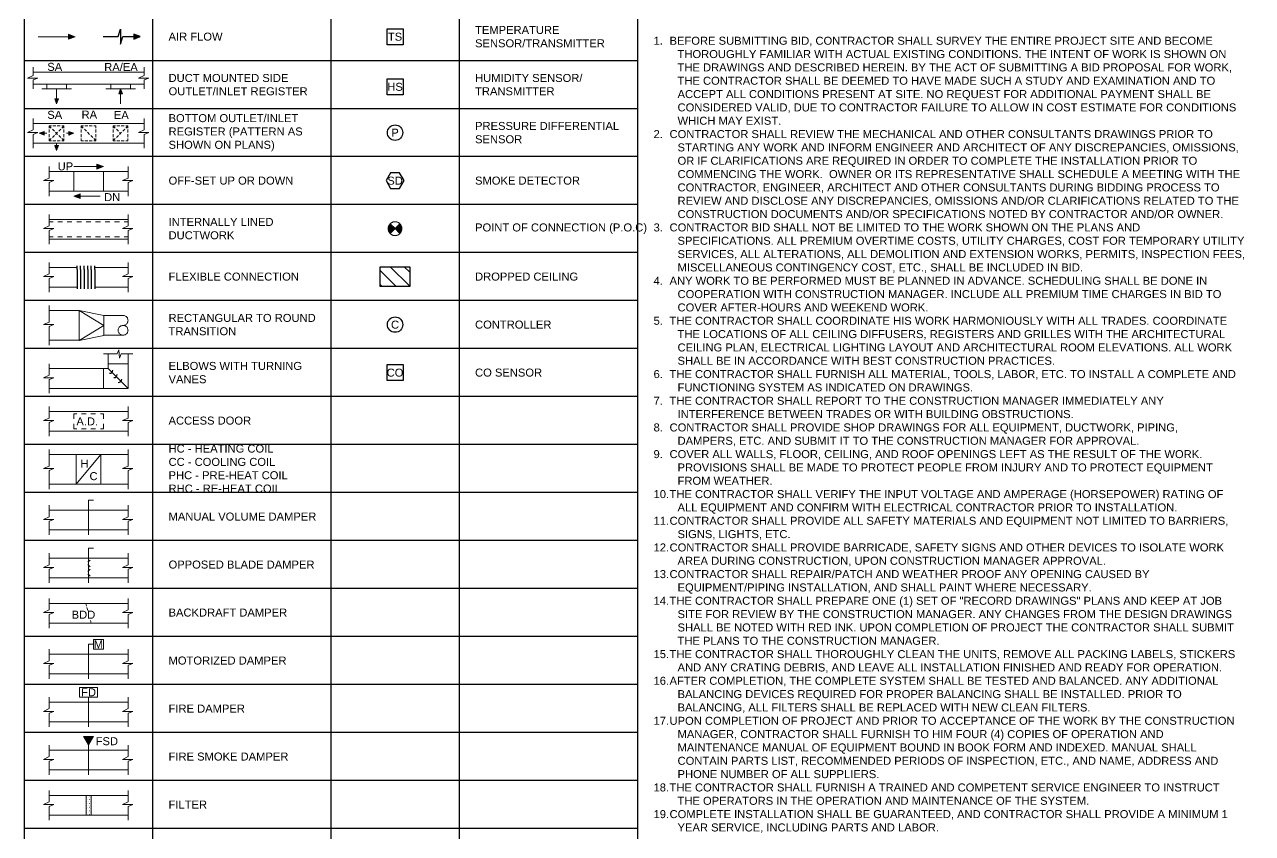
# Model space of a CAD drawing. Header units: inches. Extents: x -22 to 499, y -145 to 29.
# Drawn here: x 0 to 19.19, y 9.67 to 22.31 of the extents above; entities that cross this region are included whole.
import ezdxf
from ezdxf.enums import TextEntityAlignment as Align

# ---------------------------------------------------------------- set-up
doc = ezdxf.new("R2010")
doc.units = ezdxf.units.IN
doc.header["$LTSCALE"] = 48
doc.header["$MEASUREMENT"] = 0
for name, color, linetype in [('A-COORD-CMPL', 8, 'Continuous'), ('G-TEXT', 2, 'Continuous'), ('GEC_BORDER', 2, 'Continuous'), ('GEC_LEGEND', 2, 'Continuous'), ('M-CTRL', 7, 'Continuous'), ('M-DIF-SA', 171, 'Continuous')]:
    doc.layers.add(name, color=color, linetype=linetype)
doc.layers.add('M-DUCT-EA', color=30, linetype='Continuous', lineweight=30)
doc.layers.add('Notes', color=190, linetype='Continuous', plot=False)
doc.styles.add('ARC-TEXT', font='arial.ttf', dxfattribs={"width": 0.86, "height": 4.5})
doc.styles.add('Arial', font='arial.ttf')

msp = doc.modelspace()

# ---------------------------------------------------------------- hatches: boundary and pattern name
at = {"layer": 'GEC_LEGEND', "linetype": 'Continuous', "lineweight": 0}
for points in [[(5.713, 19.201), (5.7, 19.185), (5.789, 19.125)], [(5.878, 19.185), (5.789, 19.125), (5.865, 19.201)], [(5.683, 19.147), (5.681, 19.125), (5.789, 19.125)], [(5.681, 19.125), (5.789, 19.125), (5.683, 19.104)], [(5.789, 19.125), (5.689, 19.166), (5.683, 19.147)], [(5.789, 19.125), (5.683, 19.104), (5.689, 19.084)], [(5.7, 19.185), (5.789, 19.125), (5.689, 19.166)], [(5.689, 19.084), (5.7, 19.065), (5.789, 19.125)], [(5.7, 19.065), (5.789, 19.125), (5.713, 19.049)], [(5.889, 19.166), (5.878, 19.185), (5.789, 19.125)], [(5.789, 19.125), (5.895, 19.147), (5.889, 19.166)], [(5.897, 19.125), (5.789, 19.125), (5.895, 19.147)], [(5.865, 19.049), (5.878, 19.065), (5.789, 19.125)], [(5.878, 19.065), (5.789, 19.125), (5.889, 19.084)], [(5.789, 19.125), (5.889, 19.084), (5.895, 19.104)], [(5.895, 19.104), (5.897, 19.125), (5.789, 19.125)], [(1.079, 11.191), (0.92, 11.191), (1, 11.053)]]:
    msp.add_hatch(color=256, dxfattribs=at).paths.add_polyline_path(points, flags=0)

# ---------------------------------------------------------------- linework, layer by layer
at = {"layer": 'A-COORD-CMPL'}
for p, q in [((5.804, 18.223), (5.558, 18.469)), ((6.02, 18.224), (5.715, 18.529)), ((6.02, 18.443), (5.933, 18.529)), ((5.587, 18.223), (5.558, 18.251))]:
    msp.add_line(p, q, dxfattribs=at)
msp.add_lwpolyline([(6.02, 18.223), (5.558, 18.223), (5.558, 18.529), (6.02, 18.529)], close=True, dxfattribs=at)
at = {"layer": 'GEC_BORDER', "color": 11}
msp.add_line((9.578, 29), (9.578, 0), dxfattribs=at)
at = {"layer": 'GEC_BORDER', "color": 12}
for p, q in [((2, 28.5), (2, 7.5)), ((6.789, 28.5), (6.789, 7.5)), ((9.578, 21.75), (0, 21.75)), ((9.578, 21), (0, 21)), ((9.578, 20.25), (0, 20.25)), ((9.578, 19.5), (0, 19.5)), ((9.578, 18.75), (0, 18.75)), ((9.578, 18), (0, 18)), ((9.578, 17.25), (0, 17.25)), ((9.578, 16.5), (0, 16.5)), ((9.578, 15.75), (0, 15.75)), ((9.578, 15), (0, 15)), ((9.578, 14.25), (0, 14.25)), ((9.578, 13.5), (0, 13.5)), ((9.578, 12.75), (0, 12.75)), ((9.578, 12), (0, 12)), ((9.578, 11.25), (0, 11.25)), ((9.578, 10.5), (0, 10.5)), ((9.578, 9.75), (0, 9.75))]:
    msp.add_line(p, q, dxfattribs=at)
at = {"layer": 'GEC_BORDER', "color": 6}
msp.add_line((4.789, 7.5), (4.789, 28.5), dxfattribs=at)
at = {"layer": 'GEC_LEGEND', "linetype": 'Continuous', "lineweight": 0}
for p, q in [((0.133, 21.568), (1.867, 21.568)), ((0.133, 21.385), (1.867, 21.385)), ((0.269, 21.308), (0.731, 21.308)), ((0.346, 21.385), (0.346, 21.308)), ((0.5, 21.308), (0.5, 21.077)), ((0.654, 21.385), (0.654, 21.308)), ((1.269, 21.308), (1.731, 21.308)), ((1.346, 21.385), (1.346, 21.308)), ((1.5, 21.077), (1.5, 21.308)), ((1.654, 21.385), (1.654, 21.308)), ((0.133, 20.769), (1.867, 20.769)), ((0.384, 20.73), (0.419, 20.73)), ((0.441, 20.73), (0.488, 20.73)), ((0.511, 20.73), (0.558, 20.73)), ((0.58, 20.73), (0.615, 20.73)), ((0.615, 20.73), (0.581, 20.696)), ((0.615, 20.696), (0.615, 20.73)), ((0.884, 20.73), (0.918, 20.696)), ((0.884, 20.696), (0.884, 20.73)), ((0.884, 20.73), (0.919, 20.73)), ((0.941, 20.73), (0.988, 20.73)), ((1.011, 20.73), (1.058, 20.73)), ((1.08, 20.73), (1.115, 20.73)), ((1.115, 20.696), (1.115, 20.73)), ((1.384, 20.696), (1.384, 20.73)), ((1.384, 20.73), (1.419, 20.73)), ((1.418, 20.696), (1.384, 20.73)), ((1.441, 20.73), (1.488, 20.73)), ((1.511, 20.73), (1.558, 20.73)), ((1.58, 20.73), (1.615, 20.73)), ((1.615, 20.731), (1.581, 20.697)), ((1.615, 20.696), (1.615, 20.73)), ((0.23, 20.615), (0.346, 20.615)), ((0.384, 20.626), (0.384, 20.672)), ((0.384, 20.557), (0.384, 20.603)), ((0.384, 20.499), (0.384, 20.534)), ((0.418, 20.532), (0.384, 20.499)), ((0.434, 20.681), (0.467, 20.648)), ((0.467, 20.582), (0.434, 20.549)), ((0.484, 20.631), (0.516, 20.598)), ((0.516, 20.631), (0.484, 20.598)), ((0.565, 20.681), (0.533, 20.648)), ((0.533, 20.582), (0.565, 20.549)), ((0.581, 20.532), (0.615, 20.499)), ((0.615, 20.626), (0.615, 20.672)), ((0.615, 20.557), (0.615, 20.603)), ((0.77, 20.615), (0.654, 20.615)), ((0.884, 20.626), (0.884, 20.672)), ((0.884, 20.557), (0.884, 20.603)), ((0.884, 20.499), (0.884, 20.534)), ((0.934, 20.679), (0.967, 20.648)), ((0.984, 20.631), (1.016, 20.598)), ((1.033, 20.582), (1.065, 20.549)), ((1.081, 20.532), (1.115, 20.499)), ((1.115, 20.626), (1.115, 20.672)), ((1.115, 20.557), (1.115, 20.603)), ((1.115, 20.499), (1.115, 20.534)), ((1.384, 20.626), (1.384, 20.672)), ((1.384, 20.557), (1.384, 20.603)), ((1.418, 20.534), (1.384, 20.5)), ((1.384, 20.499), (1.384, 20.534)), ((1.466, 20.647), (1.434, 20.679)), ((1.467, 20.582), (1.434, 20.55)), ((1.499, 20.614), (1.483, 20.63)), ((1.516, 20.631), (1.484, 20.598)), ((1.565, 20.681), (1.533, 20.648)), ((1.615, 20.626), (1.615, 20.672)), ((1.615, 20.557), (1.615, 20.603)), ((1.615, 20.499), (1.615, 20.534)), ((0.133, 20.461), (1.867, 20.461)), ((0.384, 20.499), (0.419, 20.499)), ((0.441, 20.499), (0.488, 20.499)), ((0.5, 20.345), (0.5, 20.461)), ((0.511, 20.499), (0.558, 20.499)), ((0.884, 20.499), (0.919, 20.499)), ((0.941, 20.499), (0.988, 20.499)), ((1.011, 20.499), (1.058, 20.499)), ((1.08, 20.499), (1.115, 20.499)), ((1.384, 20.499), (1.419, 20.499)), ((1.441, 20.499), (1.488, 20.499)), ((1.511, 20.499), (1.558, 20.499)), ((1.58, 20.499), (1.615, 20.499)), ((0.383, 20.018), (1.617, 20.018)), ((0.769, 20.095), (1.231, 20.095)), ((0.769, 19.709), (0.769, 20.018)), ((1.231, 19.709), (1.231, 20.018)), ((0.383, 19.709), (1.617, 19.709)), ((0.769, 19.632), (1.181, 19.632)), ((0.383, 19.269), (1.617, 19.269)), ((0.383, 19.23), (0.445, 19.23)), ((0.519, 19.23), (0.593, 19.23)), ((0.667, 19.23), (0.741, 19.23)), ((0.815, 19.23), (0.889, 19.23)), ((0.963, 19.23), (1.037, 19.23)), ((1.111, 19.23), (1.185, 19.23)), ((1.259, 19.23), (1.333, 19.23)), ((1.407, 19.23), (1.481, 19.23)), ((1.555, 19.23), (1.617, 19.23)), ((5.725, 19.212), (5.713, 19.201)), ((5.865, 19.201), (5.853, 19.212)), ((0.383, 18.999), (0.445, 18.999)), ((0.519, 18.999), (0.593, 18.999)), ((0.667, 18.999), (0.741, 18.999)), ((0.815, 18.999), (0.889, 18.999)), ((0.963, 18.999), (1.037, 18.999)), ((1.111, 18.999), (1.185, 18.999)), ((1.259, 18.999), (1.333, 18.999)), ((1.407, 18.999), (1.481, 18.999)), ((1.555, 18.999), (1.617, 18.999)), ((5.713, 19.049), (5.725, 19.038)), ((5.853, 19.038), (5.865, 19.049)), ((0.383, 18.961), (1.617, 18.961)), ((0.383, 18.417), (0.383, 18.596)), ((0.383, 18.519), (0.821, 18.519)), ((1.098, 18.519), (1.617, 18.519)), ((1.617, 18.417), (1.617, 18.596)), ((0.383, 18.211), (0.821, 18.211)), ((1.098, 18.211), (1.617, 18.211)), ((0.383, 17.666), (0.383, 17.923)), ((0.383, 17.845), (0.852, 17.845)), ((0.852, 17.845), (0.852, 17.382)), ((1.237, 17.768), (1.54, 17.768)), ((1.237, 17.768), (1.237, 17.459)), ((1.554, 17.767), (1.54, 17.768)), ((1.237, 17.459), (1.538, 17.459)), ((1.525, 17.461), (1.54, 17.459)), ((1.538, 17.459), (1.552, 17.461)), ((1.54, 17.614), (1.554, 17.615)), ((0.383, 17.382), (0.852, 17.382)), ((1.231, 17.169), (1.445, 17.169)), ((1.308, 16.938), (1.308, 17.169)), ((1.508, 17.169), (1.694, 17.169)), ((0.383, 16.938), (1.308, 16.938)), ((1.231, 16.938), (1.231, 16.629)), ((1.308, 17.015), (1.617, 17.015)), ((1.308, 16.938), (1.617, 16.629)), ((0.383, 16.268), (1.617, 16.268)), ((0.769, 16.23), (0.815, 16.23)), ((0.769, 16.151), (0.769, 16.23)), ((0.889, 16.23), (0.963, 16.23)), ((1.037, 16.23), (1.111, 16.23)), ((1.185, 16.23), (1.231, 16.23)), ((1.231, 16.151), (1.231, 16.23)), ((0.383, 15.961), (1.617, 15.961)), ((0.769, 15.999), (0.769, 16.077)), ((0.769, 15.999), (0.815, 15.999)), ((0.889, 15.999), (0.963, 15.999)), ((1.037, 15.999), (1.111, 15.999)), ((0.383, 15.595), (1.617, 15.595)), ((1.617, 15.416), (1.617, 15.672)), ((0.383, 15.132), (1.617, 15.132)), ((1, 14.88), (1.077, 14.88)), ((1, 14.88), (1, 14.341)), ((0.383, 14.726), (1.617, 14.726)), ((0.383, 14.418), (1.617, 14.418)), ((1, 14.13), (1.077, 14.13)), ((1, 14.13), (1, 13.591)), ((0.383, 13.976), (1.617, 13.976)), ((0.988, 13.911), (1.024, 13.947)), ((0.988, 13.875), (1.024, 13.839)), ((0.383, 13.668), (1.617, 13.668)), ((0.988, 13.767), (1.024, 13.803)), ((0.988, 13.731), (1.024, 13.695)), ((0.383, 13.269), (1.617, 13.269)), ((0.97, 13.226), (0.959, 13.269)), ((0.988, 13.159), (0.975, 13.204)), ((0.383, 12.961), (1.617, 12.961)), ((1.041, 12.961), (1.03, 13.003)), ((0.383, 12.476), (1.617, 12.476)), ((1, 12.63), (1.077, 12.63)), ((1, 12.63), (1, 12.091)), ((0.383, 12.168), (1.617, 12.168)), ((0.383, 11.726), (1.617, 11.726)), ((1, 11.803), (1, 11.341)), ((0.383, 11.418), (1.617, 11.418)), ((0.383, 10.976), (1.617, 10.976)), ((1, 11.053), (1, 10.591)), ((0.383, 10.668), (1.617, 10.668)), ((0.383, 10.269), (1.617, 10.269)), ((0.974, 10.231), (0.975, 10.231)), ((0.974, 10.173), (0.975, 10.173)), ((0.988, 10.26), (0.989, 10.26)), ((0.988, 10.202), (0.989, 10.202)), ((1.003, 10.231), (1.004, 10.231)), ((1.003, 10.173), (1.004, 10.173)), ((1.017, 10.26), (1.018, 10.26)), ((1.017, 10.202), (1.018, 10.202)), ((1.031, 10.231), (1.032, 10.231)), ((1.031, 10.173), (1.032, 10.173)), ((0.974, 10.115), (0.975, 10.115)), ((0.974, 10.057), (0.975, 10.057)), ((0.974, 10), (0.975, 10)), ((0.988, 10.144), (0.989, 10.144)), ((0.988, 10.086), (0.989, 10.086)), ((0.988, 10.028), (0.989, 10.028)), ((1.003, 10.115), (1.004, 10.115)), ((1.003, 10.057), (1.004, 10.057)), ((1.003, 10), (1.004, 10)), ((1.017, 10.144), (1.018, 10.144)), ((1.017, 10.086), (1.018, 10.086)), ((1.017, 10.028), (1.018, 10.028)), ((1.031, 10.115), (1.032, 10.115)), ((1.031, 10.057), (1.032, 10.057)), ((1.031, 10), (1.032, 10)), ((0.383, 9.961), (1.617, 9.961)), ((0.988, 9.971), (0.989, 9.971)), ((1.017, 9.971), (1.018, 9.971))]:
    msp.add_line(p, q, dxfattribs=at)
at = {"layer": 'GEC_LEGEND', "color": 1}
for p, q in [((0.821, 18.489), (0.821, 18.544)), ((0.876, 18.489), (0.876, 18.544)), ((0.932, 18.489), (0.932, 18.544)), ((0.987, 18.489), (0.987, 18.544)), ((1.043, 18.489), (1.043, 18.544)), ((1.098, 18.489), (1.098, 18.544)), ((0.821, 18.239), (0.821, 18.183)), ((0.876, 18.239), (0.876, 18.183)), ((0.932, 18.239), (0.932, 18.183)), ((0.987, 18.239), (0.987, 18.183)), ((1.043, 18.239), (1.043, 18.183)), ((1.098, 18.239), (1.098, 18.183))]:
    msp.add_line(p, q, dxfattribs=at)
at = {"layer": 'GEC_LEGEND'}
for p, q in [((0.821, 18.489), (0.821, 18.239)), ((0.876, 18.489), (0.876, 18.239)), ((0.932, 18.489), (0.932, 18.239)), ((0.987, 18.489), (0.987, 18.239)), ((1.043, 18.489), (1.043, 18.239)), ((1.098, 18.489), (1.098, 18.239))]:
    msp.add_line(p, q, dxfattribs=at)
at = {"layer": 'GEC_LEGEND', "linetype": 'Continuous', "lineweight": 0}
for points in [[(0.133, 21.308), (0.133, 21.449), (0.207, 21.477), (0.047, 21.477), (0.133, 21.519), (0.133, 21.646)], [(1.867, 21.308), (1.867, 21.449), (1.941, 21.477), (1.78, 21.477), (1.867, 21.519), (1.867, 21.646)], [(1.527, 21.232), (1.473, 21.233), (1.5, 21.305), (1.527, 21.233), (1.475, 21.233), (1.5, 21.302), (1.525, 21.233), (1.476, 21.234), (1.5, 21.299), (1.524, 21.235), (1.478, 21.235), (1.499, 21.296), (1.522, 21.236), (1.48, 21.236), (1.499, 21.294), (1.52, 21.236), (1.481, 21.237), (1.499, 21.291), (1.519, 21.238), (1.484, 21.238), (1.499, 21.287), (1.516, 21.239), (1.486, 21.239), (1.499, 21.284), (1.514, 21.24), (1.488, 21.24), (1.5, 21.28), (1.512, 21.24), (1.49, 21.241), (1.5, 21.277), (1.511, 21.242), (1.491, 21.242), (1.499, 21.273), (1.509, 21.242), (1.494, 21.242), (1.499, 21.269), (1.507, 21.243), (1.494, 21.243), (1.499, 21.266), (1.505, 21.245), (1.496, 21.245), (1.499, 21.262), (1.503, 21.245), (1.497, 21.245), (1.499, 21.259), (1.502, 21.246), (1.499, 21.246), (1.499, 21.255), (1.5, 21.247)], [(0.527, 21.153), (0.473, 21.152), (0.5, 21.08), (0.527, 21.152), (0.475, 21.152), (0.5, 21.083), (0.525, 21.152), (0.476, 21.151), (0.5, 21.086), (0.524, 21.15), (0.478, 21.15), (0.499, 21.089), (0.522, 21.149), (0.48, 21.149), (0.499, 21.091), (0.52, 21.149), (0.481, 21.148), (0.499, 21.094), (0.519, 21.147), (0.484, 21.147), (0.499, 21.097), (0.516, 21.146), (0.486, 21.146), (0.499, 21.1), (0.514, 21.145), (0.488, 21.145), (0.5, 21.104), (0.512, 21.145), (0.49, 21.144), (0.5, 21.108), (0.511, 21.142), (0.491, 21.142), (0.499, 21.112), (0.509, 21.142), (0.494, 21.142), (0.499, 21.116), (0.507, 21.141), (0.494, 21.141), (0.499, 21.119), (0.505, 21.139), (0.496, 21.139), (0.499, 21.123), (0.503, 21.139), (0.497, 21.139), (0.499, 21.126), (0.502, 21.138), (0.499, 21.138), (0.499, 21.13), (0.5, 21.137)], [(0.133, 20.383), (0.133, 20.597), (0.207, 20.625), (0.047, 20.625), (0.133, 20.667), (0.133, 20.846)], [(0.384, 20.696), (0.384, 20.73), (0.418, 20.696)], [(1.867, 20.383), (1.867, 20.597), (1.941, 20.625), (1.78, 20.625), (1.867, 20.667), (1.867, 20.846)], [(0.306, 20.588), (0.305, 20.64), (0.233, 20.615), (0.304, 20.588), (0.304, 20.639), (0.236, 20.615), (0.304, 20.59), (0.304, 20.637), (0.239, 20.615), (0.303, 20.591), (0.303, 20.636), (0.242, 20.616), (0.302, 20.593), (0.302, 20.634), (0.245, 20.616), (0.302, 20.594), (0.301, 20.632), (0.248, 20.616), (0.3, 20.595), (0.3, 20.631), (0.251, 20.616), (0.299, 20.597), (0.298, 20.628), (0.254, 20.616), (0.298, 20.6), (0.298, 20.627), (0.258, 20.615), (0.298, 20.601), (0.297, 20.625), (0.261, 20.615), (0.296, 20.603), (0.296, 20.624), (0.265, 20.616), (0.295, 20.604), (0.295, 20.621), (0.269, 20.616), (0.295, 20.606), (0.295, 20.62), (0.272, 20.616), (0.293, 20.61), (0.293, 20.619), (0.276, 20.616), (0.292, 20.611), (0.292, 20.617), (0.28, 20.616), (0.292, 20.613), (0.292, 20.616), (0.283, 20.616), (0.291, 20.615)], [(0.58, 20.499), (0.615, 20.499), (0.615, 20.534)], [(0.694, 20.588), (0.695, 20.64), (0.767, 20.615), (0.696, 20.588), (0.696, 20.639), (0.764, 20.615), (0.696, 20.59), (0.696, 20.637), (0.761, 20.615), (0.697, 20.591), (0.697, 20.636), (0.758, 20.616), (0.698, 20.593), (0.698, 20.634), (0.755, 20.616), (0.698, 20.594), (0.699, 20.632), (0.752, 20.616), (0.7, 20.595), (0.7, 20.631), (0.749, 20.616), (0.701, 20.597), (0.702, 20.628), (0.746, 20.616), (0.702, 20.6), (0.702, 20.627), (0.742, 20.615), (0.702, 20.601), (0.703, 20.625), (0.739, 20.615), (0.704, 20.603), (0.704, 20.624), (0.735, 20.616), (0.705, 20.604), (0.705, 20.621), (0.731, 20.616), (0.705, 20.606), (0.705, 20.62), (0.728, 20.616), (0.707, 20.61), (0.707, 20.619), (0.724, 20.616), (0.708, 20.611), (0.708, 20.617), (0.72, 20.616), (0.708, 20.613), (0.708, 20.616), (0.717, 20.616), (0.709, 20.615)], [(0.473, 20.421), (0.526, 20.42), (0.5, 20.348), (0.473, 20.419), (0.525, 20.419), (0.5, 20.351), (0.475, 20.419), (0.523, 20.419), (0.5, 20.354), (0.476, 20.418), (0.522, 20.418), (0.501, 20.357), (0.478, 20.417), (0.52, 20.417), (0.501, 20.359), (0.479, 20.417), (0.517, 20.416), (0.501, 20.362), (0.48, 20.415), (0.516, 20.415), (0.501, 20.365), (0.483, 20.414), (0.513, 20.413), (0.501, 20.369), (0.486, 20.413), (0.512, 20.413), (0.5, 20.373), (0.487, 20.413), (0.51, 20.412), (0.5, 20.376), (0.489, 20.411), (0.509, 20.411), (0.501, 20.38), (0.49, 20.41), (0.506, 20.41), (0.501, 20.384), (0.492, 20.41), (0.505, 20.41), (0.501, 20.387), (0.495, 20.408), (0.504, 20.408), (0.501, 20.391), (0.496, 20.407), (0.502, 20.407), (0.501, 20.394), (0.498, 20.407), (0.501, 20.407), (0.501, 20.397), (0.5, 20.406)], [(0.383, 19.632), (0.383, 19.846), (0.457, 19.875), (0.297, 19.875), (0.383, 19.916), (0.383, 20.095)], [(1.13, 20.131), (1.13, 20.06), (1.227, 20.095), (1.131, 20.131), (1.131, 20.062), (1.222, 20.095), (1.132, 20.128), (1.133, 20.064), (1.219, 20.095), (1.133, 20.127), (1.133, 20.066), (1.215, 20.094), (1.134, 20.125), (1.135, 20.069), (1.211, 20.094), (1.135, 20.122), (1.136, 20.071), (1.207, 20.094), (1.137, 20.121), (1.138, 20.073), (1.204, 20.094), (1.139, 20.118), (1.139, 20.076), (1.199, 20.094), (1.14, 20.116), (1.14, 20.079), (1.194, 20.095), (1.141, 20.112), (1.142, 20.082), (1.19, 20.095), (1.142, 20.11), (1.142, 20.083), (1.184, 20.094), (1.143, 20.108), (1.143, 20.087), (1.179, 20.094), (1.145, 20.105), (1.145, 20.088), (1.174, 20.094), (1.146, 20.102), (1.146, 20.09), (1.17, 20.094), (1.148, 20.1), (1.148, 20.092), (1.164, 20.094), (1.148, 20.098), (1.148, 20.094), (1.16, 20.094), (1.15, 20.095)], [(1.617, 19.632), (1.617, 19.846), (1.691, 19.875), (1.53, 19.875), (1.617, 19.916), (1.617, 20.095)], [(0.87, 19.596), (0.869, 19.668), (0.772, 19.632), (0.868, 19.596), (0.868, 19.666), (0.777, 19.632), (0.867, 19.6), (0.867, 19.663), (0.781, 19.632), (0.866, 19.602), (0.866, 19.661), (0.784, 19.633), (0.865, 19.604), (0.864, 19.659), (0.788, 19.633), (0.864, 19.606), (0.863, 19.657), (0.792, 19.633), (0.862, 19.608), (0.861, 19.654), (0.796, 19.633), (0.861, 19.611), (0.86, 19.651), (0.8, 19.633), (0.859, 19.613), (0.859, 19.649), (0.806, 19.632), (0.858, 19.615), (0.858, 19.647), (0.809, 19.632), (0.857, 19.617), (0.857, 19.645), (0.815, 19.633), (0.856, 19.62), (0.856, 19.642), (0.821, 19.633), (0.855, 19.623), (0.855, 19.64), (0.825, 19.633), (0.853, 19.626), (0.853, 19.639), (0.83, 19.634), (0.852, 19.627), (0.852, 19.635), (0.834, 19.634), (0.851, 19.629), (0.851, 19.634), (0.84, 19.633), (0.849, 19.632)], [(0.383, 18.883), (0.383, 19.096), (0.457, 19.125), (0.297, 19.125), (0.383, 19.167), (0.383, 19.346)], [(1.617, 18.883), (1.617, 19.096), (1.691, 19.125), (1.53, 19.125), (1.617, 19.167), (1.617, 19.346)], [(5.853, 19.212), (5.847, 19.216), (5.841, 19.22), (5.835, 19.223), (5.829, 19.226), (5.823, 19.228), (5.816, 19.23), (5.809, 19.231), (5.803, 19.232), (5.796, 19.233), (5.789, 19.233), (5.782, 19.233), (5.775, 19.232), (5.769, 19.231), (5.762, 19.23), (5.755, 19.228), (5.749, 19.226), (5.743, 19.223), (5.737, 19.22), (5.731, 19.216), (5.725, 19.212)], [(5.725, 19.038), (5.731, 19.034), (5.737, 19.03), (5.743, 19.027), (5.749, 19.024), (5.755, 19.022), (5.762, 19.02), (5.769, 19.019), (5.775, 19.018), (5.782, 19.017), (5.789, 19.017), (5.796, 19.017), (5.803, 19.018), (5.809, 19.019), (5.816, 19.02), (5.823, 19.022), (5.829, 19.024), (5.835, 19.027), (5.841, 19.03), (5.847, 19.034), (5.853, 19.038)], [(0.383, 18.133), (0.383, 18.347), (0.457, 18.375), (0.297, 18.375), (0.383, 18.417)], [(1.617, 18.133), (1.617, 18.347), (1.691, 18.375), (1.53, 18.375), (1.617, 18.417)], [(1.237, 17.456), (0.852, 17.379), (1.237, 17.614), (0.852, 17.845), (1.237, 17.768)], [(0.383, 17.305), (0.383, 17.596), (0.457, 17.625), (0.297, 17.625), (0.383, 17.666)], [(1.554, 17.615), (1.566, 17.618), (1.577, 17.623), (1.586, 17.629), (1.594, 17.636), (1.601, 17.644), (1.607, 17.653), (1.611, 17.662), (1.614, 17.671), (1.616, 17.681), (1.617, 17.691), (1.616, 17.701), (1.614, 17.71), (1.611, 17.72), (1.607, 17.729), (1.601, 17.738), (1.594, 17.745), (1.586, 17.752), (1.577, 17.758), (1.566, 17.763), (1.554, 17.767)], [(1.525, 17.613), (1.513, 17.609), (1.503, 17.604), (1.493, 17.598), (1.485, 17.591), (1.478, 17.583), (1.473, 17.575), (1.468, 17.566), (1.465, 17.556), (1.463, 17.546), (1.463, 17.537), (1.463, 17.527), (1.465, 17.517), (1.468, 17.507), (1.473, 17.498), (1.478, 17.49), (1.485, 17.482), (1.493, 17.475), (1.503, 17.469), (1.513, 17.464), (1.525, 17.461)], [(1.554, 17.613), (1.54, 17.614), (1.525, 17.613)], [(1.552, 17.461), (1.564, 17.464), (1.575, 17.468), (1.585, 17.474), (1.593, 17.481), (1.6, 17.489), (1.606, 17.497), (1.611, 17.506), (1.614, 17.516), (1.616, 17.526), (1.617, 17.536), (1.616, 17.546), (1.614, 17.556), (1.611, 17.565), (1.607, 17.575), (1.601, 17.583), (1.594, 17.591), (1.586, 17.598), (1.577, 17.604), (1.566, 17.609), (1.554, 17.613)], [(0.383, 16.629), (1.617, 16.629), (1.617, 17.169)], [(1.445, 17.169), (1.471, 17.229), (1.481, 17.1), (1.508, 17.169)], [(0.383, 16.552), (0.383, 16.766), (0.457, 16.795), (0.297, 16.795), (0.383, 16.836), (0.383, 17.015)], [(0.383, 15.883), (0.383, 16.096), (0.457, 16.125), (0.297, 16.125), (0.383, 16.166), (0.383, 16.345)], [(1.617, 15.883), (1.617, 16.096), (1.691, 16.125), (1.53, 16.125), (1.617, 16.166), (1.617, 16.345)], [(1.185, 15.999), (1.231, 15.999), (1.231, 16.077)], [(0.383, 15.672), (0.383, 15.416), (0.297, 15.375), (0.457, 15.375), (0.383, 15.346), (0.383, 15.055)], [(0.807, 15.594), (0.807, 15.131), (1.192, 15.594), (1.192, 15.131)], [(1.617, 15.055), (1.617, 15.346), (1.691, 15.375), (1.53, 15.375), (1.617, 15.416)], [(0.383, 14.803), (0.383, 14.624), (0.297, 14.582), (0.457, 14.582), (0.383, 14.554), (0.383, 14.341)], [(1.617, 14.341), (1.617, 14.554), (1.691, 14.582), (1.53, 14.582), (1.617, 14.624), (1.617, 14.803)], [(0.383, 14.053), (0.383, 13.874), (0.297, 13.832), (0.457, 13.832), (0.383, 13.804), (0.383, 13.591)], [(1.617, 13.591), (1.617, 13.804), (1.691, 13.832), (1.53, 13.832), (1.617, 13.874), (1.617, 14.053)], [(0.383, 12.883), (0.383, 13.096), (0.457, 13.125), (0.297, 13.125), (0.383, 13.167), (0.383, 13.346)], [(1.617, 12.883), (1.617, 13.096), (1.691, 13.125), (1.53, 13.125), (1.617, 13.167), (1.617, 13.346)], [(0.383, 12.553), (0.383, 12.374), (0.297, 12.332), (0.457, 12.332), (0.383, 12.304), (0.383, 12.091)], [(1.617, 12.091), (1.617, 12.304), (1.691, 12.332), (1.53, 12.332), (1.617, 12.374), (1.617, 12.553)], [(0.383, 11.803), (0.383, 11.624), (0.297, 11.582), (0.457, 11.582), (0.383, 11.554), (0.383, 11.341)], [(1.617, 11.341), (1.617, 11.554), (1.691, 11.582), (1.53, 11.582), (1.617, 11.624), (1.617, 11.803)], [(0.383, 11.053), (0.383, 10.874), (0.297, 10.832), (0.457, 10.832), (0.383, 10.804), (0.383, 10.591)], [(1.617, 10.591), (1.617, 10.804), (1.691, 10.832), (1.53, 10.832), (1.617, 10.874), (1.617, 11.053)], [(0.383, 9.883), (0.383, 10.096), (0.457, 10.125), (0.297, 10.125), (0.383, 10.167), (0.383, 10.346)], [(1.617, 9.883), (1.617, 10.096), (1.691, 10.125), (1.53, 10.125), (1.617, 10.167), (1.617, 10.346)]]:
    msp.add_lwpolyline(points, dxfattribs=at)
for points in [[(1.528, 21.231), (1.471, 21.231), (1.5, 21.308)], [(0.528, 21.154), (0.471, 21.154), (0.5, 21.077)], [(0.307, 20.586), (0.307, 20.644), (0.23, 20.615)], [(0.693, 20.586), (0.693, 20.644), (0.77, 20.615)], [(0.471, 20.422), (0.529, 20.422), (0.5, 20.345)], [(1.128, 20.134), (1.128, 20.057), (1.231, 20.095)], [(0.87, 19.594), (0.87, 19.671), (0.769, 19.632)], [(5.713, 19.201), (5.7, 19.185), (5.689, 19.166), (5.683, 19.147), (5.789, 19.125)], [(5.713, 19.201), (5.7, 19.185), (5.789, 19.125)], [(5.878, 19.185), (5.789, 19.125), (5.865, 19.201)], [(5.889, 19.166), (5.878, 19.185), (5.865, 19.201), (5.789, 19.125)], [(5.683, 19.147), (5.681, 19.125), (5.789, 19.125)], [(5.683, 19.147), (5.681, 19.125), (5.683, 19.104), (5.689, 19.084), (5.789, 19.125)], [(5.681, 19.125), (5.789, 19.125), (5.683, 19.104)], [(5.789, 19.125), (5.689, 19.166), (5.683, 19.147)], [(5.789, 19.125), (5.683, 19.104), (5.689, 19.084)], [(5.7, 19.185), (5.789, 19.125), (5.689, 19.166)], [(5.689, 19.084), (5.7, 19.065), (5.789, 19.125)], [(5.689, 19.084), (5.7, 19.065), (5.713, 19.049), (5.789, 19.125)], [(5.7, 19.065), (5.789, 19.125), (5.713, 19.049)], [(5.889, 19.166), (5.878, 19.185), (5.789, 19.125)], [(5.789, 19.125), (5.895, 19.147), (5.889, 19.166)], [(5.895, 19.104), (5.897, 19.125), (5.895, 19.147), (5.889, 19.166), (5.789, 19.125)], [(5.897, 19.125), (5.789, 19.125), (5.895, 19.147)], [(5.865, 19.049), (5.878, 19.065), (5.789, 19.125)], [(5.878, 19.065), (5.789, 19.125), (5.889, 19.084)], [(5.789, 19.125), (5.889, 19.084), (5.895, 19.104)], [(5.865, 19.049), (5.878, 19.065), (5.889, 19.084), (5.895, 19.104), (5.789, 19.125)], [(5.895, 19.104), (5.897, 19.125), (5.789, 19.125)], [(1.077, 12.553), (1.231, 12.553), (1.231, 12.707), (1.077, 12.707)], [(0.86, 11.803), (1.14, 11.803), (1.14, 11.957), (0.86, 11.957)], [(1.079, 11.191), (0.92, 11.191), (1, 11.053)], [(1.079, 11.191), (1, 11.053), (0.92, 11.191)], [(1, 11.053), (1.079, 11.191), (0.92, 11.191)], [(0.961, 9.961), (1.039, 9.961), (1.039, 10.269), (0.961, 10.269)]]:
    msp.add_lwpolyline(points, close=True, dxfattribs=at)
at = {"layer": 'GEC_LEGEND'}
msp.add_lwpolyline([(5.649, 19.875), (5.719, 19.754), (5.859, 19.754), (5.929, 19.875), (5.859, 19.996), (5.719, 19.996)], close=True, dxfattribs=at)
for centre in [(1.329, 16.917), (1.397, 16.848), (1.468, 16.774)]:
    msp.add_arc(centre, 0.051, 266.7432, 356.2484, dxfattribs=at)
at = {"layer": 'M-CTRL'}
for points in [[(5.664, 22.25), (5.914, 22.25), (5.914, 22), (5.664, 22)], [(5.664, 21.467), (5.914, 21.467), (5.914, 21.217), (5.664, 21.217)], [(5.664, 17), (5.914, 17), (5.914, 16.75), (5.664, 16.75)]]:
    msp.add_lwpolyline(points, close=True, dxfattribs=at)
for centre in [(5.789, 20.625), (5.789, 17.625)]:
    msp.add_circle(centre, 0.12, dxfattribs=at)
at = {"layer": 'M-DIF-SA', "linetype": 'Continuous', "lineweight": 0}
msp.add_line((0.211, 22.125), (0.789, 22.125), dxfattribs=at)
msp.add_lwpolyline([(0.687, 22.163), (0.687, 22.086), (0.789, 22.125)], close=True, dxfattribs=at)
msp.add_lwpolyline([(0.688, 22.161), (0.689, 22.089), (0.785, 22.125), (0.689, 22.161), (0.689, 22.092), (0.781, 22.125), (0.69, 22.158), (0.691, 22.094), (0.777, 22.125), (0.692, 22.157), (0.692, 22.096), (0.773, 22.124), (0.692, 22.154), (0.693, 22.098), (0.769, 22.124), (0.693, 22.152), (0.695, 22.101), (0.766, 22.124), (0.695, 22.151), (0.696, 22.103), (0.762, 22.124), (0.697, 22.148), (0.698, 22.106), (0.758, 22.124), (0.698, 22.145), (0.698, 22.109), (0.752, 22.125), (0.699, 22.142), (0.7, 22.111), (0.748, 22.125), (0.701, 22.14), (0.701, 22.113), (0.742, 22.124), (0.701, 22.138), (0.701, 22.117), (0.737, 22.124), (0.703, 22.135), (0.703, 22.118), (0.732, 22.124), (0.704, 22.132), (0.704, 22.12), (0.728, 22.123), (0.706, 22.13), (0.706, 22.122), (0.723, 22.123), (0.707, 22.128), (0.707, 22.123), (0.718, 22.124), (0.708, 22.125)], dxfattribs=at)
at = {"layer": 'M-DUCT-EA'}
for points in [[(1.23, 22.126), (1.461, 22.126), (1.5, 22.241), (1.5, 22.009), (1.538, 22.126), (1.808, 22.126)], [(1.707, 22.161), (1.708, 22.09), (1.804, 22.126), (1.708, 22.161), (1.708, 22.093), (1.8, 22.126), (1.709, 22.158), (1.71, 22.095), (1.796, 22.126), (1.711, 22.157), (1.711, 22.097), (1.792, 22.124), (1.711, 22.154), (1.712, 22.099), (1.788, 22.124), (1.712, 22.152), (1.714, 22.102), (1.785, 22.124), (1.714, 22.151), (1.715, 22.104), (1.781, 22.124), (1.716, 22.148), (1.717, 22.107), (1.777, 22.124), (1.717, 22.145), (1.717, 22.109), (1.771, 22.126), (1.718, 22.143), (1.719, 22.111), (1.767, 22.126), (1.72, 22.141), (1.72, 22.113), (1.761, 22.124), (1.72, 22.139), (1.72, 22.117), (1.756, 22.124), (1.722, 22.136), (1.722, 22.118), (1.751, 22.124), (1.723, 22.133), (1.723, 22.12), (1.747, 22.123), (1.725, 22.131), (1.725, 22.122), (1.742, 22.123), (1.726, 22.129), (1.726, 22.123), (1.737, 22.124), (1.727, 22.126)]]:
    msp.add_lwpolyline(points, dxfattribs=at)
msp.add_lwpolyline([(1.706, 22.164), (1.706, 22.086), (1.808, 22.126)], close=True, dxfattribs=at)
at = {"layer": 'Notes', "color": 5}
msp.add_lwpolyline([(38.312, 0), (0, 0), (0, 29), (38.312, 29)], close=True, dxfattribs=at)

# ---------------------------------------------------------------- texts
at = {"layer": 'G-TEXT', "insert": (9.578, 22.124), "char_height": 0.125, "width": 9.7361, "attachment_point": 1, "style": 'Arial'}
msp.add_mtext('\\pi-0.375,l0.625;1.^IBEFORE SUBMITTING BID, CONTRACTOR SHALL SURVEY THE ENTIRE PROJECT SITE AND BECOME \\P\\pi0;THOROUGHLY FAMILIAR WITH ACTUAL EXISTING CONDITIONS. THE INTENT OF WORK IS SHOWN ON \\PTHE DRAWINGS AND DESCRIBED HEREIN. BY THE ACT OF SUBMITTING A BID PROPOSAL FOR WORK, \\PTHE CONTRACTOR SHALL BE DEEMED TO HAVE MADE SUCH A STUDY AND EXAMINATION AND TO \\PACCEPT ALL CONDITIONS PRESENT AT SITE. NO REQUEST FOR ADDITIONAL PAYMENT SHALL BE \\PCONSIDERED VALID, DUE TO CONTRACTOR FAILURE TO ALLOW IN COST ESTIMATE FOR CONDITIONS \\PWHICH MAY EXIST.\\P\\pi-0.375;2.^ICONTRACTOR SHALL REVIEW THE MECHANICAL AND OTHER CONSULTANTS DRAWINGS PRIOR TO \\P\\pi0;STARTING ANY WORK AND INFORM ENGINEER AND ARCHITECT OF ANY DISCREPANCIES, OMISSIONS, \\POR IF CLARIFICATIONS ARE REQUIRED IN ORDER TO COMPLETE THE INSTALLATION PRIOR TO \\PCOMMENCING THE WORK.  OWNER OR ITS REPRESENTATIVE SHALL SCHEDULE A MEETING WITH THE \\PCONTRACTOR, ENGINEER, ARCHITECT AND OTHER CONSULTANTS DURING BIDDING PROCESS TO \\PREVIEW AND DISCLOSE ANY DISCREPANCIES, OMISSIONS AND/OR CLARIFICATIONS RELATED TO THE \\PCONSTRUCTION DOCUMENTS AND/OR SPECIFICATIONS NOTED BY CONTRACTOR AND/OR OWNER.\\P\\pi-0.375;3.^ICONTRACTOR BID SHALL NOT BE LIMITED TO THE WORK SHOWN ON THE PLANS AND \\P\\pi0;SPECIFICATIONS. ALL PREMIUM OVERTIME COSTS, UTILITY CHARGES, COST FOR TEMPORARY UTILITY \\PSERVICES, ALL ALTERATIONS, ALL DEMOLITION AND EXTENSION WORKS, PERMITS, INSPECTION FEES, \\PMISCELLANEOUS CONTINGENCY COST, ETC., SHALL BE INCLUDED IN BID.\\P\\pi-0.375;4.^IANY WORK TO BE PERFORMED MUST BE PLANNED IN ADVANCE. SCHEDULING SHALL BE DONE IN \\P\\pi0;COOPERATION WITH CONSTRUCTION MANAGER. INCLUDE ALL PREMIUM TIME CHARGES IN BID TO \\PCOVER AFTER-HOURS AND WEEKEND WORK.\\P\\pi-0.375;5.^ITHE CONTRACTOR SHALL COORDINATE HIS WORK HARMONIOUSLY WITH ALL TRADES. COORDINATE \\P\\pi0;THE LOCATIONS OF ALL CEILING DIFFUSERS, REGISTERS AND GRILLES WITH THE ARCHITECTURAL \\PCEILING PLAN, ELECTRICAL LIGHTING LAYOUT AND ARCHITECTURAL ROOM ELEVATIONS. ALL WORK \\PSHALL BE IN ACCORDANCE WITH BEST CONSTRUCTION PRACTICES.\\P\\pi-0.375;6.^ITHE CONTRACTOR SHALL FURNISH ALL MATERIAL, TOOLS, LABOR, ETC. TO INSTALL A COMPLETE AND \\P\\pi0;FUNCTIONING SYSTEM AS INDICATED ON DRAWINGS.\\P\\pi-0.375;7.^ITHE CONTRACTOR SHALL REPORT TO THE CONSTRUCTION MANAGER IMMEDIATELY ANY \\P\\pi0;INTERFERENCE BETWEEN TRADES OR WITH BUILDING OBSTRUCTIONS.\\P\\pi-0.375;8.^ICONTRACTOR SHALL PROVIDE SHOP DRAWINGS FOR ALL EQUIPMENT, DUCTWORK, PIPING, \\P\\pi0;DAMPERS, ETC. AND SUBMIT IT TO THE CONSTRUCTION MANAGER FOR APPROVAL.\\P\\pi-0.375;9.^ICOVER ALL WALLS, FLOOR, CEILING, AND ROOF OPENINGS LEFT AS THE RESULT OF THE WORK. \\P\\pi0;PROVISIONS SHALL BE MADE TO PROTECT PEOPLE FROM INJURY AND TO PROTECT EQUIPMENT \\PFROM WEATHER.\\P\\pi-0.375;{\\H0.99998x;10.^ITHE CONTRACTOR SHALL VERIFY THE INPUT VOLTAGE AND AMPERAGE (HORSEPOWER) RATING OF \\P\\pi0;ALL EQUIPMENT AND CONFIRM WITH ELECTRICAL CONTRACTOR PRIOR TO INSTALLATION.\\P\\pi-0.375;11.^ICONTRACTOR SHALL PROVIDE ALL SAFETY MATERIALS AND EQUIPMENT NOT LIMITED TO BARRIERS, \\P\\pi0;SIGNS, LIGHTS, ETC.\\P\\pi-0.375;12.^ICONTRACTOR SHALL PROVIDE BARRICADE, SAFETY SIGNS AND OTHER DEVICES TO ISOLATE WORK \\P\\pi0;AREA DURING CONSTRUCTION, UPON CONSTRUCTION MANAGER APPROVAL.\\P\\pi-0.375;13.^ICONTRACTOR SHALL REPAIR/PATCH AND WEATHER PROOF ANY OPENING CAUSED BY \\P\\pi0;EQUIPMENT/PIPING INSTALLATION, AND SHALL PAINT WHERE NECESSARY.\\P\\pi-0.375;14.^ITHE CONTRACTOR SHALL PREPARE ONE (1) SET OF "RECORD DRAWINGS" PLANS AND KEEP AT JOB \\P\\pi0;SITE FOR REVIEW BY THE CONSTRUCTION MANAGER. ANY CHANGES FROM THE DESIGN DRAWINGS \\PSHALL BE NOTED WITH RED INK. UPON COMPLETION OF PROJECT THE CONTRACTOR SHALL SUBMIT \\PTHE PLANS TO THE CONSTRUCTION MANAGER.\\P\\pi-0.375;15.^ITHE CONTRACTOR SHALL THOROUGHLY CLEAN THE UNITS, REMOVE ALL PACKING LABELS, STICKERS \\P\\pi0;AND ANY CRATING DEBRIS, AND LEAVE ALL INSTALLATION FINISHED AND READY FOR OPERATION.\\P\\pi-0.375;16.^IAFTER COMPLETION, THE COMPLETE SYSTEM SHALL BE TESTED AND BALANCED. ANY ADDITIONAL \\P\\pi0;BALANCING DEVICES REQUIRED FOR PROPER BALANCING SHALL BE INSTALLED. PRIOR TO \\PBALANCING, ALL FILTERS SHALL BE REPLACED WITH NEW CLEAN FILTERS.\\P\\pi-0.375;17.^IUPON COMPLETION OF PROJECT AND PRIOR TO ACCEPTANCE OF THE WORK BY THE CONSTRUCTION \\P\\pi0;MANAGER, CONTRACTOR SHALL FURNISH TO HIM FOUR (4) COPIES OF OPERATION AND \\PMAINTENANCE MANUAL OF EQUIPMENT BOUND IN BOOK FORM AND INDEXED. MANUAL SHALL \\PCONTAIN PARTS LIST, RECOMMENDED PERIODS OF INSPECTION, ETC., AND NAME, ADDRESS AND \\PPHONE NUMBER OF ALL SUPPLIERS.\\P\\pi-0.375;18.^ITHE CONTRACTOR SHALL FURNISH A TRAINED AND COMPETENT SERVICE ENGINEER TO INSTRUCT \\P\\pi0;THE OPERATORS IN THE OPERATION AND MAINTENANCE OF THE SYSTEM.\\P\\pi-0.375;19.^ICOMPLETE INSTALLATION SHALL BE GUARANTEED, AND CONTRACTOR SHALL PROVIDE A MINIMUM 1 \\P\\pi0;YEAR SERVICE, INCLUDING PARTS AND LABOR.\\P}', dxfattribs=at)
at = {"layer": 'GEC_LEGEND', "style": 'ARC-TEXT'}
for s, p in [('SA', (0.355, 21.591)), ('RA/EA', (1.245, 21.588)), ('SA', (0.355, 20.841)), ('RA', (0.891, 20.845)), ('EA', (1.395, 20.838)), ('UP', (0.517, 20.036)), ('DN', (1.243, 19.555)), ('A.D.', (0.81, 16.05)), ('H', (0.874, 15.391)), ('C', (1.015, 15.195)), ('BDD', (0.736, 13.03)), ('FSD', (1.111, 11.053))]:
    msp.add_text(s, height=0.125, dxfattribs=at).set_placement(p)
for s, p in [('SD', (5.789, 19.875)), ('M', (1.154, 12.63)), ('FD', (1, 11.88))]:
    msp.add_text(s, height=0.125, dxfattribs=at).set_placement(p, align=Align.MIDDLE)
at = {"layer": 'GEC_LEGEND', "char_height": 0.125, "width": 2.78906, "attachment_point": 4, "style": 'Arial'}
for s, insert in [('\\pl0.25;TEMPERATURE SENSOR/TRANSMITTER', (6.789, 22.125)), ('\\pl0.25;AIR FLOW', (2, 22.125)), ('\\pl0.25;DUCT MOUNTED SIDE OUTLET/INLET REGISTER', (2, 21.375)), ('\\pl0.25;HUMIDITY SENSOR/ TRANSMITTER', (6.789, 21.375)), ('\\pl0.25;BOTTOM OUTLET/INLET REGISTER (PATTERN AS SHOWN ON PLANS)', (2, 20.625)), ('\\pl0.25;PRESSURE DIFFERENTIAL SENSOR', (6.789, 20.625)), ('\\pl0.25;OFF-SET UP OR DOWN', (2, 19.875)), ('\\pl0.25;SMOKE DETECTOR', (6.789, 19.875)), ('\\pl0.25;INTERNALLY LINED DUCTWORK', (2, 19.125)), ('\\pl0.25;POINT OF CONNECTION (P.O.C)', (6.789, 19.125)), ('\\pl0.25;FLEXIBLE CONNECTION', (2, 18.375)), ('\\pl0.25;DROPPED CEILING', (6.789, 18.375)), ('\\pl0.25;RECTANGULAR TO ROUND TRANSITION', (2, 17.625)), ('\\pl0.25;CONTROLLER', (6.789, 17.625)), ('\\pl0.25;ELBOWS WITH TURNING VANES', (2, 16.875)), ('\\pl0.25;CO SENSOR', (6.789, 16.875)), ('\\pl0.25;ACCESS DOOR', (2, 16.125)), ('\\pl0.25;HC - HEATING COIL\\PCC - COOLING COIL\\PPHC - PRE-HEAT COIL\\PRHC - RE-HEAT COIL', (2, 15.375)), ('\\pl0.25;MANUAL VOLUME DAMPER', (2, 14.625)), ('\\pl0.25;OPPOSED BLADE DAMPER', (2, 13.875)), ('\\pl0.25;BACKDRAFT DAMPER', (2, 13.125)), ('\\pl0.25;MOTORIZED DAMPER', (2, 12.375)), ('\\pl0.25;FIRE DAMPER', (2, 11.625)), ('\\pl0.25;FIRE SMOKE DAMPER', (2, 10.875)), ('\\pl0.25;FILTER', (2, 10.125))]:
    msp.add_mtext(s, dxfattribs=dict(at, insert=insert))
at = {"layer": 'M-CTRL', "style": 'ARC-TEXT'}
for s, p in [('TS', (5.789, 22.125)), ('HS', (5.789, 21.342)), ('P', (5.789, 20.625)), ('C', (5.789, 17.625)), ('CO', (5.789, 16.875))]:
    msp.add_text(s, height=0.125, dxfattribs=at).set_placement(p, align=Align.MIDDLE)

doc.saveas('drawing.dxf')
